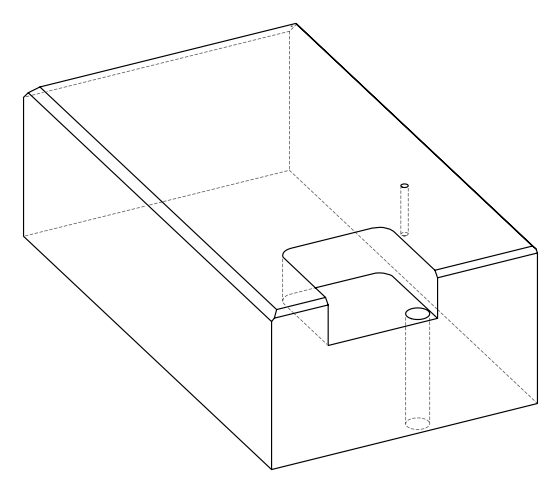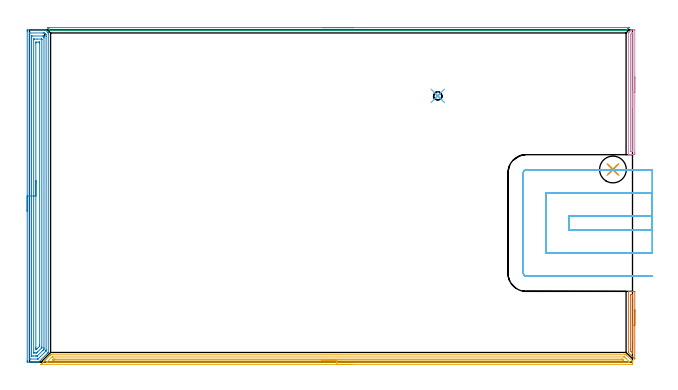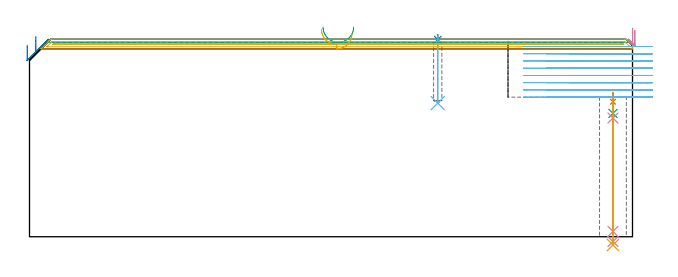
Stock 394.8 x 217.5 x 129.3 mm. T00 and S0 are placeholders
(PLAN: 12 operations, 6 tool changes, 36.4 min)
(1 SPOT_DRILL | STEP1HOLE | NXT0321_9005460120000 | 0.06 min | 4456 mm3)
(2 SPOT_DRILL_1 | STEP1POCKET | NXT0321_9005460120000 | 0.03 min | 0 mm3)
(3 DRILL_BLIND_HOLE_INTO_CENTER | STEP1HOLE | UGT0301_191 | 0.06 min | 277 mm3)
(4 GUN_DRILL_THROUGH_HOLE | STEP1HOLE | UGT0307_003 | 0.47 min | 3131 mm3)
(5 SPADE_DRILL_TO_ENLARGE_THROUGH_HOLE | STEP1HOLE | UGT0306_008 | 0.4 min | 23190 mm3)
(6 DRILL_BLIND_HOLE_INTO_CENTER_1 | STEP1POCKET | UGT0301_178 | 0.18 min | 917 mm3)
(7 AREA_MILL | FG_CHAMFER_SURFACE | UGT0205_001 | 0.84 min | 433 mm3)
(8 AREA_MILL_1 | FG_CHAMFER_SURFACE_1 | UGT0205_001 | 8.93 min | 20709 mm3)
(9 AREA_MILL_2 | FG_CHAMFER_SURFACE_2 | UGT0205_001 | 3.18 min | 763 mm3)
(10 AREA_MILL_3 | FG_CHAMFER_SURFACE_3 | UGT0205_001 | 1.46 min | 740 mm3)
(11 AREA_MILL_4 | FG_CHAMFER_SURFACE_4 | UGT0205_001 | 9.35 min | 7560 mm3)
(12 MILL_SLOT | SLOT_PARTIAL_RECTANGULAR | UGT0201_094 | Follow Part, ap 5, ae 75% | 11.39 min | 265020 mm3)
(TOOL NXT0321_9005460120000 | NC Spot Drill, 142deg, 12mm, Carbide, Uncoated | D12 PA142 FL30 Z2)
(TOOL UGT0301_191 | Twist Drill 7.1 mm | D7.1 PA118 FL66 Z2)
(TOOL UGT0307_003 | Gun Drill 7 mm | D7 PA130 FL24 Z1)
(TOOL UGT0306_008 | Spade Drill 17.5mm | D17.5 PA132 FL10 Z2)
(TOOL UGT0301_178 | Twist Drill 5.4 mm | D5.4 PA118 FL55 Z2)
(TOOL UGT0205_001 | Chamfer Mill 20 x 3 x 45 deg. | D20 FL50 Z2)
(TOOL UGT0201_094 | End mill 20 mm | D20 FL38 Z4)
(OP 1 SPOT_DRILL)
G17 G21 G94 G90
T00 M6
G54
G17 G0 G90 X382. Y126.1 S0 M3
G43 Z139.3 H0
G94 G81 G98 Z88.4 F250. R94.4
G80
M5
M2
(OP 2 SPOT_DRILL_1)
G17 G21 G94 G90
T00 M6
G54
G17 G0 G90 X267.3 Y174.3 S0 M3
G43 Z139.3 H0
G94 G81 G98 Z129.068 F250. R132.3
G80
M5
M2
(OP 3 DRILL_BLIND_HOLE_INTO_CENTER)
G17 G21 G94 G90
T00 M6
G54
G17 G0 G90 X382. Y126.1 S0 M3
G43 Z139.3 H0
G94 G81 G98 Z80.75 F250. R93.4
G80
M5
M2
(OP 4 GUN_DRILL_THROUGH_HOLE)
G17 G21 G94 G90
T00 M6
G54
G17 G0 G90 X382. Y126.1 M8
G43 Z139.3 H0
Z92.093
S716 M3
G94 G1 Z77.721 F125. M26
G4 X.084
Z3.5 F250.
G4 X.084
Z-3.132 F125.
G4 X.084
M5
M9
G0 Z92.093
Z139.3
M2
(OP 5 SPADE_DRILL_TO_ENLARGE_THROUGH_HOLE)
G17 G21 G94 G90
T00 M6
G54
G17 G0 G90 X382. Y126.1 S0 M3
G43 Z139.3 H0
G94 G73 G98 Z-5.396 F250. Q16.133 R93.4
G80
M5
M2
(OP 6 DRILL_BLIND_HOLE_INTO_CENTER_1)
G17 G21 G94 G90
T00 M6
G54
G17 G0 G90 X267.3 Y174.3 S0 M3
G43 Z139.3 H0
G94 G81 G98 Z87.5 F250. R131.3
G80
M5
M2
(OP 7 AREA_MILL)
G17 G21 G94 G90
T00 M6
G54
G17 G0 G90 X396.3 Y34.2 S1061 M3
G43 Z139.3 H0
Z135.1
G94 G1 Y34.162 Z134.228 F250.
Y34.048 Z133.364
Y33.859 Z132.512
Y33.597 Z131.68
Y33.263 Z130.874
Y32.86 Z130.1
Y32.392 Z129.364
Y31.861 Z128.672
Y31.271 Z128.029
Y30.628 Z127.44
Y29.936 Z126.909
Y29.2 Z126.44
Y28.426 Z126.037
Y27.62 Z125.703
Y26.788 Z125.441
Y25.937 Z125.252
Y25.072 Z125.138
Y24.2 Z125.1
X396.299 Y2.129 Z125.099
X396.294 Y2.117 Z125.104
X396.274 Y2.129 Z125.124
X396.171 Y2.228 Z125.227
X392.262 Y6.139 Z129.138
X392.103 Y6.305 Z129.288
X392.1 Y6.984 Z129.3
Y46.271
X392.105 Y46.29 Z129.293
X392.146 Y46.3 Z129.252
X396.292 Y46.299 Z125.107
X396.294 Y46.271 Z125.106
X396.3 Y46.093 Z125.1
Y24.2
X394.886 Z126.514
Y6.985
X394.884 Y6.294 Z126.516
X394.881 Y6.102 Z126.519
X394.879 Y5.998 Z126.521
X394.848 Y6.013 Z126.552
X394.752 Y6.102 Z126.648
X394.2 Y6.651 Z127.2
X393.868 Y6.985 Z127.532
X393.529 Y7.332 Z127.871
X393.519 Y7.672 Z127.881
X393.517 Y7.868 Z127.883
X393.514 Y8.56 Z127.886
Y8.751
Y43.873
X393.515 Y44.064 Z127.885
X393.518 Y44.236 Z127.882
X393.521 Y44.277 Z127.879
X393.524 Y44.29 Z127.876
X393.576 Y44.293 Z127.824
X393.732 Y44.297 Z127.668
X393.966 Y44.3 Z127.434
X394.2 Z127.2
X394.842 Y44.298 Z126.558
X394.869 Y44.294 Z126.531
X394.877 Y44.291 Z126.523
X394.881 Y44.259 Z126.519
X394.883 Y44.064 Z126.517
X394.886 Y43.371 Z126.514
Y43.181
Y24.2
Y23.329 Z126.552
Y22.464 Z126.666
Y21.612 Z126.855
Y20.78 Z127.117
Y19.974 Z127.451
Y19.2 Z127.854
Y18.464 Z128.323
Y17.772 Z128.854
Y17.129 Z129.443
Y16.54 Z130.086
Y16.009 Z130.779
Y15.54 Z131.514
Y15.137 Z132.288
Y14.803 Z133.094
Y14.541 Z133.926
Y14.352 Z134.778
Y14.238 Z135.643
Y14.2 Z136.514
G0 Z139.3
M5
M2
(OP 8 AREA_MILL_1)
G17 G21 G94 G90
T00 M6
G54
G17 G0 G90 X-1.5 Y98.75 S1061 M3
G43 Z139.3 H0
Z125.5
G94 G1 Y98.788 Z124.628 F250.
Y98.902 Z123.764
Y99.091 Z122.912
Y99.353 Z122.08
Y99.687 Z121.274
Y100.09 Z120.5
Y100.558 Z119.764
Y101.09 Z119.072
Y101.679 Z118.429
Y102.322 Z117.84
Y103.014 Z117.308
Y103.75 Z116.84
Y104.524 Z116.437
Y105.33 Z116.103
Y106.162 Z115.841
Y107.014 Z115.652
Y107.878 Z115.538
Y108.75 Z115.5
Y216.338
X-1.499 Y216.878 Z115.501
X-1.497 Y217.228 Z115.502
X-1.493 Y217.49 Z115.504
X-1.154 Y217.5 Z115.843
X6.711 Z123.706
X8.116 Z125.113
X9.333 Z126.327
X10.206 Y217.499 Z127.204
X10.293 Y217.497 Z127.288
X10.328 Y217.474 Z127.324
X11.954 Y215.847 Z128.95
X12.207 Y215.592 Z129.205
X12.294 Y215.502 Z129.292
X12.3 Y215.091 Z129.3
Y6.43
X12.296 Y6.305 Z129.289
X12.229 Y6.227 Z129.226
X11.926 Y5.925 Z128.925
X6.128 Y0.127 Z123.126
X6.024 Y0.026 Z123.022
X5.991 Y0.002 Z122.988
X5.799 Y0. Z122.797
X5.761 Z122.759
X4.963 Z121.957
X2.873 Z119.87
X1.467 Z118.463
X-1.108 Z115.889
X-1.493 Y0.01 Z115.504
X-1.497 Y0.272 Z115.502
X-1.499 Y0.622 Z115.501
X-1.5 Y0.975 Z115.5
Y108.75
X-0.086 Z116.914
X-0.085 Y215.091 Z116.915
X-0.081 Y215.438 Z116.919
X-0.079 Y215.479 Z116.921
X-0.076 Y215.49 Z116.924
X-0.046 Y215.493 Z116.954
X0.06 Y215.497 Z117.06
X0.194 Y215.5 Z117.194
X8.933 Y215.499 Z125.933
X9.333 Y215.496 Z126.333
X9.816 Y215.49 Z126.816
X10.206 Y215.142 Z127.206
X10.223 Y215.126 Z127.223
X10.257 Y215.091 Z127.257
X10.879 Y214.404 Z127.879
X10.885 Y213.304 Z127.885
Y7.97
X10.884 Y7.771 Z127.884
X10.88 Y7.424 Z127.88
X10.879 Y7.342 Z127.879
X10.834 Y7.292 Z127.834
X10.755 Y7.209 Z127.755
X10.428 Y6.877 Z127.428
X10.316 Y6.765 Z127.316
X5.897 Y2.347 Z122.897
X5.837 Y2.288 Z122.837
X5.58 Y2.042 Z122.58
X5.539 Y2.01 Z122.539
X5.481 Y2.006 Z122.481
X5.362 Y2.002 Z122.362
X0.594 Y2. Z117.594
X0.119 Z117.119
X-0.036 Y2.003 Z116.964
X-0.068 Y2.006 Z116.932
X-0.078 Y2.01 Z116.922
X-0.08 Y2.019 Z116.92
X-0.083 Y2.056 Z116.917
X-0.085 Y2.21 Z116.915
X-0.086 Y108.75 Z116.914
X1.328 Z118.328
X1.329 Y212.552 Z118.329
X1.331 Y213.304 Z118.331
X1.333 Y213.441 Z118.333
X1.335 Y213.484 Z118.335
X1.372 Y213.49 Z118.372
X1.467 Y213.493 Z118.467
X2.15 Y213.5 Z119.15
X8.459 Z125.459
X9.142 Y213.498 Z126.142
X9.333 Y213.493 Z126.333
X9.394 Y213.49 Z126.394
X9.454 Y213.429 Z126.454
X9.464 Y213.304 Z126.464
X9.471 Y212.551 Z126.471
Y212.41
Y9.416
X9.47 Y8.664 Z126.47
X9.469 Y8.525 Z126.469
X9.465 Y8.385 Z126.465
X9.333 Y8.243 Z126.333
X9.103 Y8.006 Z126.103
X8.872 Y7.771 Z125.872
X8.663 Y7.562 Z125.663
X5.296 Y4.196 Z122.296
X5.124 Y4.032 Z122.124
X5.102 Y4.013 Z122.102
X5.059 Y4.009 Z122.059
X4.963 Y4.005 Z121.963
X4.281 Y4. Z121.281
X4.089 Z121.089
X2.533 Z119.533
X1.659 Z118.659
X1.467 Y4.002 Z118.467
X1.404 Y4.005 Z118.404
X1.354 Y4.01 Z118.354
X1.335 Y4.021 Z118.335
X1.333 Y4.055 Z118.333
X1.33 Y4.196 Z118.33
X1.329 Y4.338 Z118.329
X1.328 Y108.75 Z118.328
X2.743 Z119.743
Y211.267
X2.745 Y211.396 Z119.745
X2.75 Y211.48 Z119.75
X2.752 Y211.491 Z119.752
X2.76 Y211.494 Z119.76
X2.786 Y211.497 Z119.786
X3.215 Y211.5 Z120.215
X4.963 Z121.963
X7.601 Z124.601
X8.009 Y211.49 Z125.009
X8.051 Y211.488 Z125.051
X8.053 Y211.455 Z125.053
X8.056 Y211.405 Z125.056
X8.057 Y211.357 Z125.057
Y211.033
Y9.969
X8.055 Y9.558 Z125.055
X8.052 Y9.438 Z125.052
X8.05 Y9.412 Z125.05
X8.033 Y9.39 Z125.033
X7.997 Y9.349 Z124.997
X7.893 Y9.243 Z124.893
X5.243 Y6.591 Z122.243
X4.963 Y6.314 Z121.963
X4.798 Y6.153 Z121.798
X4.695 Y6.056 Z121.695
X4.624 Y6.01 Z121.624
X4.073 Y6. Z121.073
X3.199 Z120.199
X2.791 Y6.01 Z119.791
X2.749 Y6.012 Z119.749
X2.746 Y6.045 Z119.746
X2.744 Y6.095 Z119.744
X2.743 Y6.143 Z119.743
Y6.467
Y108.75
X4.157 Z121.157
Y208.836
X4.161 Y209.248 Z121.161
X4.164 Y209.453 Z121.164
X4.169 Y209.49 Z121.169
X4.221 Y209.494 Z121.221
X4.315 Y209.498 Z121.315
X6.062 Y209.5 Z123.062
X6.555 Y209.493 Z123.555
X6.608 Y209.49 Z123.608
X6.636 Y209.485 Z123.636
X6.638 Y209.448 Z123.638
X6.641 Y209.267 Z123.641
X6.643 Y208.905 Z123.643
Y208.836
Y11.345
X6.638 Y10.526 Z123.638
X6.636 Y10.452 Z123.636
X5.799 Y9.597 Z122.799
X4.812 Y8.612 Z121.812
X4.467 Y8.278 Z121.467
X4.174 Y8.018 Z121.174
X4.159 Y8.593 Z121.159
X4.158 Y8.664 Z121.158
X4.157 Y9.415 Z121.157
Y108.75
Y109.622 Z121.195
Y110.486 Z121.309
Y111.338 Z121.498
Y112.17 Z121.76
Y112.976 Z122.094
Y113.75 Z122.497
Y114.486 Z122.965
Y115.178 Z123.496
Y115.821 Z124.086
Y116.41 Z124.729
Y116.942 Z125.421
Y117.41 Z126.157
Y117.813 Z126.931
Y118.147 Z127.737
Y118.409 Z128.569
Y118.598 Z129.42
Y118.712 Z130.285
Y118.75 Z131.157
G0 Z139.3
M5
M2
(OP 9 AREA_MILL_2)
G17 G21 G94 G90
T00 M6
G54
G17 G0 G90 X192.2 Y219. S1061 M3
G43 Z139.3 H0
Z137.3
G94 G1 X192.238 Z136.428 F250.
X192.352 Z135.564
X192.541 Z134.712
X192.803 Z133.88
X193.137 Z133.074
X193.54 Z132.3
X194.008 Z131.564
X194.54 Z130.872
X195.129 Z130.229
X195.772 Z129.64
X196.464 Z129.108
X197.2 Z128.64
X197.974 Z128.237
X198.78 Z127.903
X199.612 Z127.641
X200.464 Z127.452
X201.328 Z127.338
X202.2 Z127.3
X392.357
X392.581 Y218.994 Z127.304
X392.582
X392.581 Y218.98 Z127.318
X392.219 Y218.619 Z127.681
X392.046 Y218.445 Z127.852
X391.985 Y218.385 Z127.914
X391.809 Y218.209 Z128.09
X391.75 Y218.148 Z128.148
X391.688 Y218.087 Z128.212
X391.514 Y217.914 Z128.385
X391.454 Y217.852 Z128.445
X391.39 Y217.789 Z128.51
X391.219 Y217.619 Z128.68
X391.157 Y217.556 Z128.741
X391.092 Y217.491 Z128.807
X390.943 Y217.342 Z128.957
X390.701 Y217.101 Z129.196
X390.603 Y217.006 Z129.292
X390.199 Y217. Z129.3
X14.201
X13.797 Y217.006 Z129.292
X13.699 Y217.1 Z129.198
X13.243 Y217.556 Z128.741
X13.181 Y217.619 Z128.68
X13.01 Y217.79 Z128.509
X12.946 Y217.852 Z128.445
X12.886 Y217.914 Z128.385
X12.712 Y218.087 Z128.212
X12.65 Y218.148 Z128.148
X12.591 Y218.209 Z128.09
X12.415 Y218.385 Z127.914
X12.354 Y218.445 Z127.852
X12.181 Y218.619 Z127.681
X12.117 Y218.683 Z127.617
X11.91 Y218.889 Z127.409
X11.819 Y218.983 Z127.315
X11.817 Y218.994 Z127.303
X11.819 Y218.999 Z127.299
X12.042 Y219. Z127.3
X202.2
X203.072 Z127.338
X203.936 Z127.452
X204.788 Z127.641
X205.62 Z127.903
X206.426 Z128.237
X207.2 Z128.64
X207.936 Z129.108
X208.628 Z129.64
X209.271 Z130.229
X209.86 Z130.872
X210.392 Z131.564
X210.86 Z132.3
X211.263 Z133.074
X211.597 Z133.88
X211.859 Z134.712
X212.048 Z135.564
X212.162 Z136.428
X212.2 Z137.3
G0 Z139.3
M5
M2
(OP 10 AREA_MILL_3)
G17 G21 G94 G90
T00 M6
G54
G17 G0 G90 X396.3 Y186.65 S1061 M3
G43 Z139.3 H0
Z135.1
G94 G1 Y186.612 Z134.228 F250.
Y186.498 Z133.364
Y186.309 Z132.512
Y186.047 Z131.68
Y185.713 Z130.874
Y185.31 Z130.1
Y184.842 Z129.364
Y184.31 Z128.672
Y183.721 Z128.029
Y183.078 Z127.44
Y182.386 Z126.909
Y181.65 Z126.44
Y180.876 Z126.037
Y180.07 Z125.703
Y179.238 Z125.441
Y178.386 Z125.252
Y177.522 Z125.138
Y176.65 Z125.1
Y136.96
X396.299 Y136.425 Z125.101
X396.296 Y136.07 Z125.102
X396.292 Y135.81 Z125.104
X395.949 Y135.8 Z125.447
X395.686 Z125.709
X395.074 Z126.32
X394.549 Z126.848
X394.2 Z127.196
X393.675 Z127.721
X393.326 Z128.069
X392.38 Z129.019
X392.238 Y135.803 Z129.155
X392.102 Y135.81 Z129.288
X392.1 Y135.978 Z129.3
Y215.087
X392.106 Y215.502 Z129.292
X392.19 Y215.589 Z129.208
X392.451 Y215.853 Z128.945
X392.579 Y215.981 Z128.818
X393.326 Y216.727 Z128.071
X393.736 Y217.136 Z127.664
X393.793 Y217.193 Z127.607
X394.074 Y217.47 Z127.325
X394.108 Y217.497 Z127.289
X394.287 Y217.5 Z127.112
X395.074 Z126.32
X396.291 Y217.496 Z125.106
X396.297 Y217.321 Z125.104
X396.3 Y217.142 Z125.1
Y176.65
X394.886 Z126.514
X394.885 Y138.213 Z126.515
X394.881 Y137.863 Z126.519
X394.879 Y137.822 Z126.521
X394.876 Y137.81 Z126.524
X394.846 Y137.807 Z126.554
X394.739 Y137.803 Z126.661
X394.604 Y137.8 Z126.796
X394.2 Z127.2
X393.729 Z127.671
X393.567 Y137.803 Z127.833
X393.534 Y137.806 Z127.866
X393.523 Y137.81 Z127.877
X393.52 Y137.82 Z127.88
X393.517 Y137.858 Z127.883
X393.515 Y138.02 Z127.885
Y214.
X393.516 Y214.193 Z127.884
X393.519 Y214.368 Z127.881
X393.521 Y214.451 Z127.879
X393.571 Y214.509 Z127.829
X393.73 Y214.673 Z127.67
X394.136 Y215.087 Z127.264
X394.2 Y215.15 Z127.2
X394.434 Y215.38 Z126.966
X394.53 Y215.471 Z126.87
X394.551 Y215.489 Z126.849
X394.587 Y215.493 Z126.813
X394.672 Y215.498 Z126.728
X394.833 Y215.497 Z126.567
X394.866 Y215.494 Z126.534
X394.877 Y215.49 Z126.523
X394.88 Y215.48 Z126.52
X394.883 Y215.442 Z126.517
X394.885 Y215.28 Z126.515
X394.886 Y176.65 Z126.514
Y175.778 Z126.552
Y174.914 Z126.666
Y174.062 Z126.855
Y173.23 Z127.117
Y172.424 Z127.451
Y171.65 Z127.854
Y170.914 Z128.323
Y170.222 Z128.854
Y169.579 Z129.443
Y168.99 Z130.086
Y168.458 Z130.779
Y167.99 Z131.514
Y167.587 Z132.288
Y167.253 Z133.094
Y166.991 Z133.926
Y166.802 Z134.778
Y166.688 Z135.643
Y166.65 Z136.514
G0 Z139.3
M5
M2
(OP 11 AREA_MILL_4)
G17 G21 G94 G90
T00 M6
G54
G17 G0 G90 X211.15 Y-1.5 S1061 M3
G43 Z139.3 H0
Z133.
G94 G1 X211.112 Z132.128 F250.
X210.998 Z131.264
X210.809 Z130.412
X210.547 Z129.58
X210.213 Z128.774
X209.81 Z128.
X209.342 Z127.264
X208.811 Z126.572
X208.221 Z125.929
X207.578 Z125.34
X206.886 Z124.808
X206.15 Z124.34
X205.376 Z123.937
X204.57 Z123.603
X203.738 Z123.341
X202.887 Z123.152
X202.022 Z123.038
X201.15 Z123.
X7.676
X7.649 Y-1.499 Z123.001
X7.518 Y-1.494 Z123.004
X7.56 Y-1.446 Z123.052
X7.676 Y-1.325 Z123.174
X8.123 Y-0.876 Z123.62
X8.289 Y-0.709 Z123.786
X8.569 Y-0.431 Z124.069
X8.618 Y-0.382 Z124.118
X9.173 Y0.176 Z124.671
X9.463 Y0.463 Z124.963
X10.058 Y1.06 Z125.556
X10.352 Y1.352 Z125.852
X10.943 Y1.945 Z126.441
X11.284 Y2.283 Z126.783
X11.828 Y2.829 Z127.326
X12.419 Y3.419 Z127.919
X12.591 Y3.592 Z128.089
X12.712 Y3.714 Z128.211
X13.304 Y4.304 Z128.803
X13.746 Y4.746 Z129.246
X13.75 Y4.75 Z129.249
X13.805 Y4.799 Z129.284
X14.378 Y4.8 Z129.3
X389.71
X390.6 Y4.797 Z129.297
X390.603 Y4.796 Z129.296
X390.655 Y4.746 Z129.244
X391.539 Y3.862 Z128.36
X394.635 Y0.765 Z125.265
X394.796 Y0.607 Z125.099
X394.799 Y0.593 Z125.085
X394.8 Y0.418 Z124.918
Y-0.31 Z124.19
Y-1.004 Z123.491
Y-1.35 Z123.146
X394.798 Y-1.491 Z123.005
X394.625 Y-1.496 Z123.004
X394.374 Y-1.5 Z123.
X201.15
Y-0.086 Z124.414
X11.697 Y-0.085 Z124.415
X11.662
X11.386 Y-0.075 Z124.425
X11.42 Y-0.038 Z124.462
X11.514 Y0.062 Z124.562
X11.613 Y0.163 Z124.663
X11.697 Y0.247 Z124.747
X14.378 Y2.927 Z127.427
X14.629 Y3.171 Z127.671
X14.847 Y3.379 Z127.879
X15.272 Y3.385 Z127.885
X15.306 Y3.386 Z127.886
X388.85
X389.28 Y3.383 Z127.883
X389.494 Y3.38 Z127.88
X389.544 Y3.379 Z127.879
X389.6 Y3.338 Z127.838
X389.71 Y3.236 Z127.736
X390.415 Y2.535 Z127.035
X390.603 Y2.347 Z126.847
X392.391 Y0.559 Z125.059
X392.656 Y0.287 Z124.787
X392.785 Y0.153 Z124.653
X392.79 Y0.074 Z124.574
X392.786 Y-0.079 Z124.421
X392.391 Y-0.085 Z124.415
X392.356
X201.15 Y-0.086 Z124.414
Y1.328 Z125.828
X16.165 Y1.329 Z125.829
X15.595 Y1.33 Z125.83
X15.306 Y1.334 Z125.834
X15.272 Y1.335 Z125.835
X15.253 Y1.343 Z125.843
X15.26 Y1.355 Z125.855
X15.272 Y1.371 Z125.871
X15.412 Y1.512 Z126.012
X15.552 Y1.65 Z126.15
X15.862 Y1.951 Z126.451
X15.885 Y1.965 Z126.465
X15.922 Y1.967 Z126.467
X16.003 Y1.97 Z126.47
X16.165 Y1.971 Z126.471
X16.734 Y1.972 Z126.472
X387.598 Y1.971 Z126.471
X387.922 Y1.969 Z126.469
X388.498 Y1.964 Z126.464
X388.816 Y1.681 Z126.181
X388.847 Y1.65 Z126.15
X389.134 Y1.336 Z125.836
X388.816 Y1.333 Z125.833
X388.246 Y1.329 Z125.829
X201.15 Y1.328 Z125.828
X200.279 Z125.866
X199.414 Z125.98
X198.562 Z126.169
X197.73 Z126.432
X196.924 Z126.765
X196.15 Z127.168
X195.414 Z127.637
X194.722 Z128.168
X194.079 Z128.757
X193.49 Z129.401
X192.959 Z130.093
X192.49 Z130.828
X192.087 Z131.602
X191.753 Z132.408
X191.491 Z133.24
X191.302 Z134.092
X191.188 Z134.957
X191.15 Z135.828
G0 Z139.3
M5
M2
(OP 12 MILL_SLOT)
G17 G21 G94 G90
T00 M6
G54
G17 G0 G90 X407.8 Y95.8 S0 M3
G43 Z139.3 H0
Z124.562
G94 G1 X404.8 F250.
X353.3 F500.
Y86.3
X404.8
X407.8 F250.
Y110.8
X404.8
X338.3 F500.
Y71.3
X404.8
X407.8 F250.
Y125.8
X404.8
X325.2 F500.
G3 X323.3 Y123.9 R1.9
G1 Y58.2
G3 X325.2 Y56.3 R1.9
G1 X404.8
X407.8 F250.
G0 Y95.8 Z119.825
G1 X404.8
X353.3 F500.
Y86.3
X404.8
X407.8 F250.
Y110.8
X404.8
X338.3 F500.
Y71.3
X404.8
X407.8 F250.
Y125.8
X404.8
X325.2 F500.
G3 X323.3 Y123.9 R1.9
G1 Y58.2
G3 X325.2 Y56.3 R1.9
G1 X404.8
X407.8 F250.
G0 Y95.8 Z115.087
G1 X404.8
X353.3 F500.
Y86.3
X404.8
X407.8 F250.
Y110.8
X404.8
X338.3 F500.
Y71.3
X404.8
X407.8 F250.
Y125.8
X404.8
X325.2 F500.
G3 X323.3 Y123.9 R1.9
G1 Y58.2
G3 X325.2 Y56.3 R1.9
G1 X404.8
X407.8 F250.
G0 Y95.8 Z110.35
G1 X404.8
X353.3 F500.
Y86.3
X404.8
X407.8 F250.
Y110.8
X404.8
X338.3 F500.
Y71.3
X404.8
X407.8 F250.
Y125.8
X404.8
X325.2 F500.
G3 X323.3 Y123.9 R1.9
G1 Y58.2
G3 X325.2 Y56.3 R1.9
G1 X404.8
X407.8 F250.
G0 Y95.8 Z105.612
G1 X404.8
X353.3 F500.
Y86.3
X404.8
X407.8 F250.
Y110.8
X404.8
X338.3 F500.
Y71.3
X404.8
X407.8 F250.
Y125.8
X404.8
X325.2 F500.
G3 X323.3 Y123.9 R1.9
G1 Y58.2
G3 X325.2 Y56.3 R1.9
G1 X404.8
X407.8 F250.
G0 Y95.8 Z100.875
G1 X404.8
X353.3 F500.
Y86.3
X404.8
X407.8 F250.
Y110.8
X404.8
X338.3 F500.
Y71.3
X404.8
X407.8 F250.
Y125.8
X404.8
X325.2 F500.
G3 X323.3 Y123.9 R1.9
G1 Y58.2
G3 X325.2 Y56.3 R1.9
G1 X404.8
X407.8 F250.
G0 Y95.8 Z96.137
G1 X404.8
X353.3 F500.
Y86.3
X404.8
X407.8 F250.
Y110.8
X404.8
X338.3 F500.
Y71.3
X404.8
X407.8 F250.
Y125.8
X404.8
X325.2 F500.
G3 X323.3 Y123.9 R1.9
G1 Y58.2
G3 X325.2 Y56.3 R1.9
G1 X404.8
X407.8 F250.
G0 Y95.8 Z91.4
G1 X404.8
X353.3 F500.
Y86.3
X404.8
X407.8 F250.
Y110.8
X404.8
X338.3 F500.
Y71.3
X404.8
X407.8 F250.
Y125.8
X404.8
X325.2 F500.
G3 X323.3 Y123.9 R1.9
G1 Y58.2
G3 X325.2 Y56.3 R1.9
G1 X404.8
X407.8 F250.
G0 Z139.3
M5
M2
